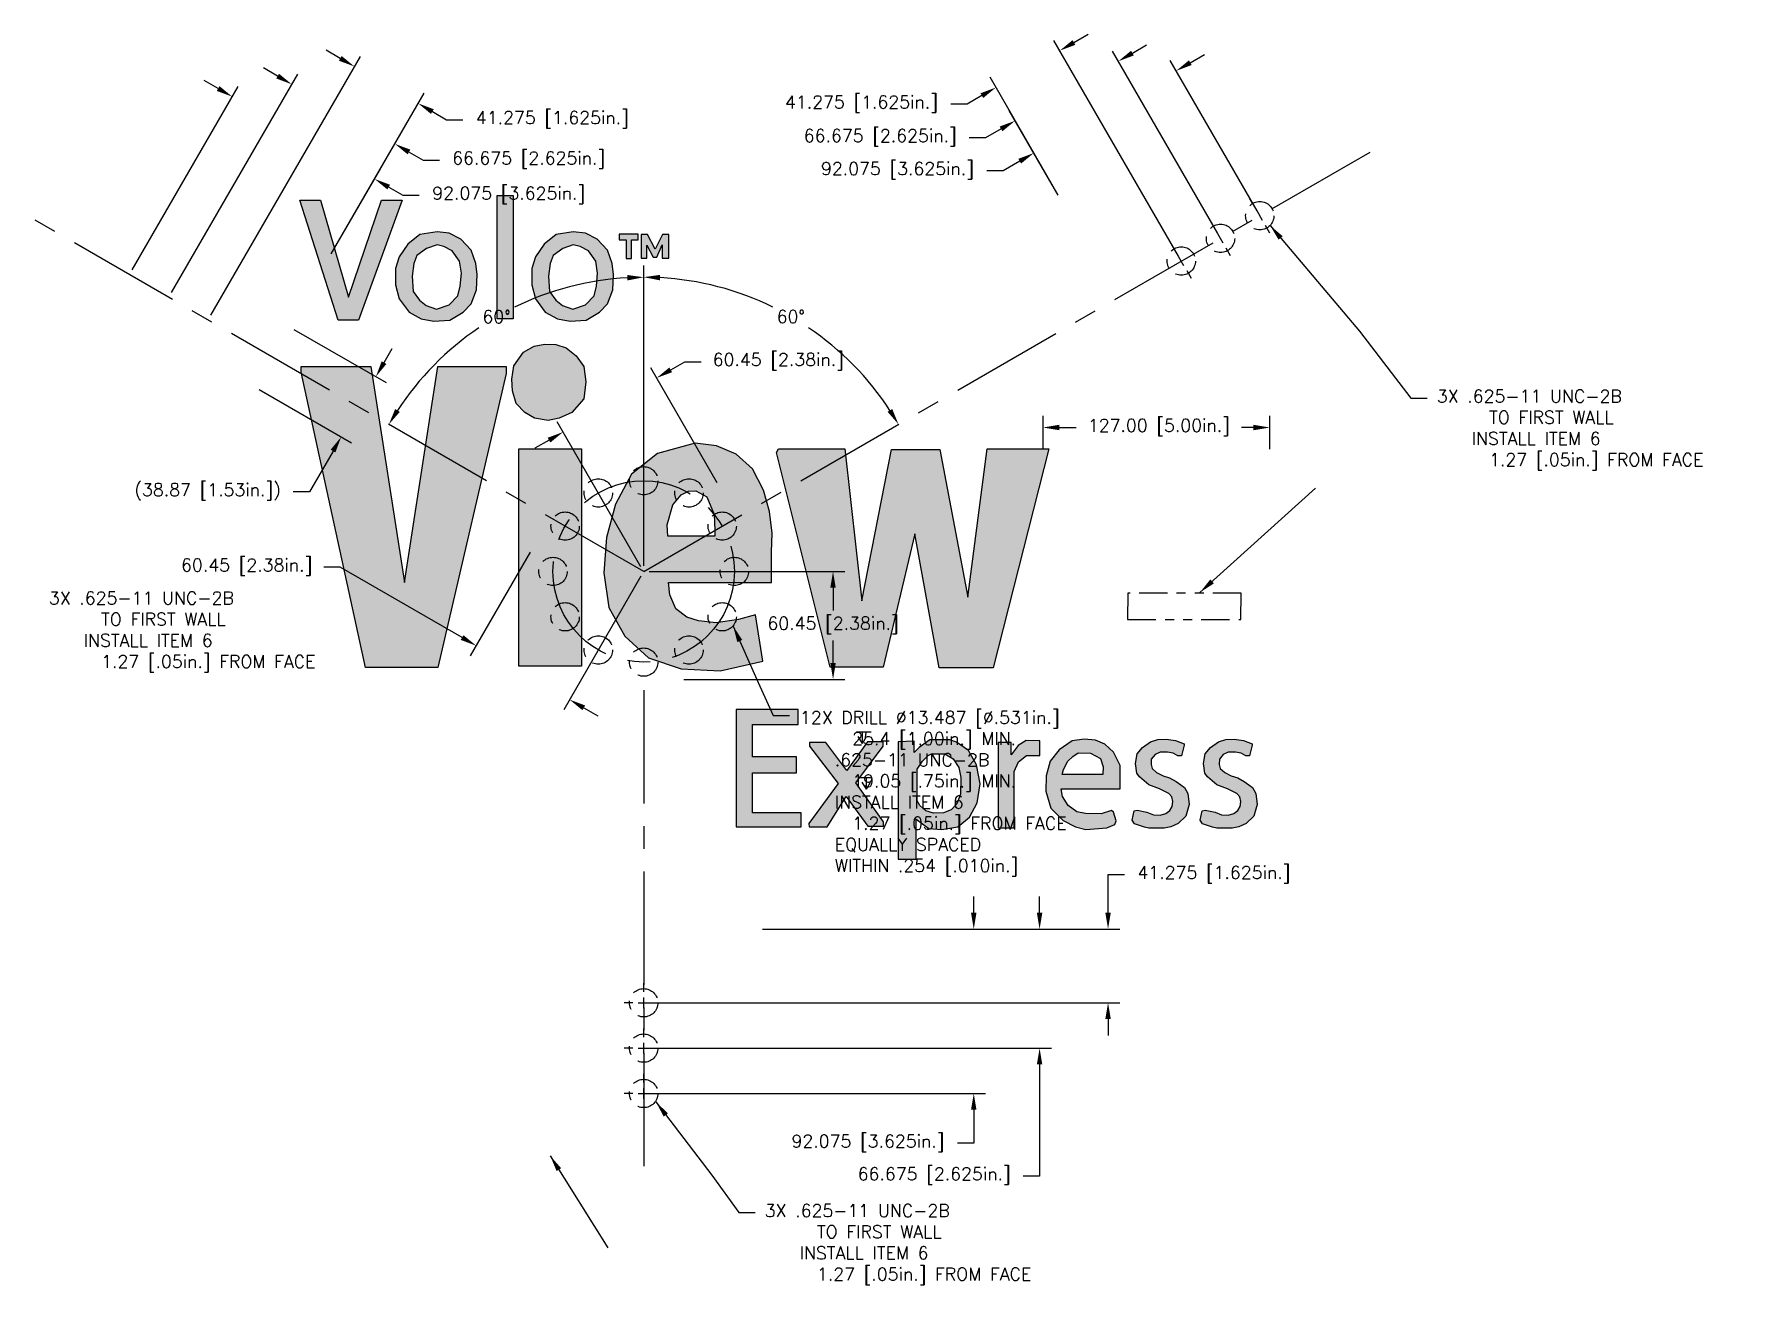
# Model space of a CAD drawing. Header units: inches. Extents: x 6.2 to 25.1, y 1.5 to 15.3.
import ezdxf

# ---------------------------------------------------------------- set-up
doc = ezdxf.new("R2010")
doc.units = ezdxf.units.IN
doc.header["$MEASUREMENT"] = 0
doc.linetypes.add('CENTER', pattern=[2, 1.25, -0.25, 0.25, -0.25])
doc.linetypes.add('PHANTOM', pattern=[2.5, 1.25, -0.25, 0.25, -0.25, 0.25, -0.25])
doc.layers.add('DIM', color=2, linetype='Continuous')
doc.styles.add('ROMANS', font='romans.shx')
doc.dimstyles.new('HALF', dxfattribs={"dimtxt": 0.14, "dimasz": 0.18, "dimexe": 0.13, "dimexo": 0.06, "dimgap": 0.06, "dimtad": 0, "dimtih": 1, "dimtoh": 1, "dimdec": 4, "dimlfac": 50.8, "dimzin": 4, "dimdsep": 46, "dimtxsty": 'ROMANS', "dimcen": -0.06, "dimadec": 0, "dimazin": 0, "dimtfac": 1, "dimtdec": 4, "dimtofl": 0, "dimtmove": 0, "dimatfit": 0, "dimfxl": 1, "dimtolj": 1, "dimtzin": 4, "dimarcsym": 0})

# ---------------------------------------------------------------- blocks, each defined once
blk = doc.blocks.new('*D39')
at = {"layer": 'DIM', "color": 0, "lineweight": -2}
for p, q in [((13.708, 10.315), (12.976, 11.582)), ((13.197, 11.56), (13.353, 11.65)), ((13.353, 11.65), (13.533, 11.65)), ((12.869, 9.389), (11.946, 10.987)), ((11.855, 10.785), (11.699, 10.695))]:
    blk.add_line(p, q, dxfattribs=at)
at = {"layer": 'DIM', "color": 0}
for points in [[(13.182, 11.586), (13.212, 11.534), (13.041, 11.47)], [(11.84, 10.811), (11.87, 10.759), (12.011, 10.875)]]:
    blk.add_solid(points, dxfattribs=at)
at = {"layer": 'DIM', "color": 0, "insert": (14.383, 11.65), "char_height": 0.14, "attachment_point": 5, "style": 'ROMANS'}
blk.add_mtext('\\A1;60.45 [2.38in.]', dxfattribs=at)
blk = doc.blocks.new('*D25')
at = {"layer": 'DIM', "color": 0, "lineweight": -2}
for p, q in [((11.647, 9.548), (10.987, 8.405)), ((9.55, 9.384), (9.37, 9.384)), ((10.896, 8.608), (9.55, 9.384)), ((12.869, 9.285), (12.017, 7.81)), ((12.238, 7.833), (12.394, 7.743))]:
    blk.add_line(p, q, dxfattribs=at)
at = {"layer": 'DIM', "color": 0}
for points in [[(10.911, 8.634), (10.881, 8.582), (11.052, 8.518)], [(12.253, 7.859), (12.223, 7.807), (12.082, 7.923)]]:
    blk.add_solid(points, dxfattribs=at)
at = {"layer": 'DIM', "color": 0, "insert": (8.52, 9.384), "char_height": 0.14, "attachment_point": 5, "style": 'ROMANS'}
blk.add_mtext('\\A1;60.45 [2.38in.]', dxfattribs=at)
blk = doc.blocks.new('*D26')
at = {"layer": 'DIM', "color": 0, "lineweight": -2}
for p, q in [((8.125, 12.162), (9.774, 15.017)), ((9.553, 14.995), (9.397, 15.085)), ((9.454, 12.838), (10.477, 14.611)), ((10.568, 14.408), (10.724, 14.318)), ((10.724, 14.318), (10.904, 14.318))]:
    blk.add_line(p, q, dxfattribs=at)
at = {"layer": 'DIM', "color": 0}
for points in [[(9.568, 15.021), (9.538, 14.969), (9.709, 14.905)], [(10.583, 14.434), (10.553, 14.382), (10.412, 14.498)]]:
    blk.add_solid(points, dxfattribs=at)
at = {"layer": 'DIM', "color": 0, "insert": (11.891, 14.318), "char_height": 0.14, "attachment_point": 5, "style": 'ROMANS'}
blk.add_mtext('\\A1;41.275 [1.625in.]', dxfattribs=at)
blk = doc.blocks.new('*D27')
at = {"layer": 'DIM', "color": 0, "lineweight": -2}
for p, q in [((7.692, 12.412), (9.083, 14.821)), ((8.862, 14.799), (8.706, 14.889)), ((9.454, 12.838), (10.22, 14.165)), ((10.311, 13.962), (10.467, 13.872)), ((10.467, 13.872), (10.647, 13.872))]:
    blk.add_line(p, q, dxfattribs=at)
at = {"layer": 'DIM', "color": 0}
for points in [[(8.877, 14.825), (8.847, 14.773), (9.018, 14.709)], [(10.326, 13.988), (10.296, 13.936), (10.155, 14.052)]]:
    blk.add_solid(points, dxfattribs=at)
at = {"layer": 'DIM', "color": 0, "insert": (11.63, 13.872), "char_height": 0.14, "attachment_point": 5, "style": 'ROMANS'}
blk.add_mtext('\\A1;66.675 [2.625in.]', dxfattribs=at)
blk = doc.blocks.new('*D28')
at = {"layer": 'DIM', "color": 0, "lineweight": -2}
blk.add_line((12.899, 9.397), (12.899, 12.711), dxfattribs=at)
for start, end in [(93.1798, 116.0638), (124.0992, 146.8202)]:
    blk.add_arc((12.899, 9.337), 3.244, start, end, dxfattribs=at)
at = {"layer": 'DIM', "color": 0}
for points in [[(12.718, 12.606), (12.72, 12.546), (12.899, 12.581)], [(10.209, 11.096), (10.158, 11.128), (10.089, 10.959)]]:
    blk.add_solid(points, dxfattribs=at)
at = {"layer": 'DIM', "color": 0, "insert": (11.277, 12.146), "char_height": 0.14, "attachment_point": 5, "style": 'ROMANS'}
blk.add_mtext('\\A1;60°', dxfattribs=at)
blk = doc.blocks.new('*D29')
at = {"layer": 'DIM', "color": 0, "lineweight": -2}
for p, q in [((9.042, 12.005), (10.058, 11.419)), ((10.035, 11.64), (10.125, 11.796)), ((8.66, 11.342), (9.675, 10.756)), ((9.473, 10.665), (9.212, 10.215)), ((9.212, 10.215), (9.032, 10.215))]:
    blk.add_line(p, q, dxfattribs=at)
at = {"layer": 'DIM', "color": 0}
for points in [[(10.009, 11.655), (10.061, 11.625), (9.945, 11.484)], [(9.447, 10.68), (9.499, 10.65), (9.563, 10.821)]]:
    blk.add_solid(points, dxfattribs=at)
at = {"layer": 'DIM', "color": 0, "insert": (8.089, 10.215), "char_height": 0.14, "attachment_point": 5, "style": 'ROMANS'}
blk.add_mtext('\\A1;(38.87 [1.53in.])', dxfattribs=at)
blk = doc.blocks.new('*D30')
at = {"layer": 'DIM', "color": 0, "lineweight": -2}
for p, q in [((7.259, 12.662), (8.427, 14.684)), ((8.206, 14.662), (8.05, 14.752)), ((9.454, 12.838), (9.996, 13.778)), ((10.087, 13.575), (10.243, 13.485)), ((10.243, 13.485), (10.423, 13.485))]:
    blk.add_line(p, q, dxfattribs=at)
at = {"layer": 'DIM', "color": 0}
for points in [[(8.221, 14.688), (8.191, 14.636), (8.362, 14.572)], [(10.102, 13.601), (10.072, 13.549), (9.931, 13.665)]]:
    blk.add_solid(points, dxfattribs=at)
at = {"layer": 'DIM', "color": 0, "insert": (11.41, 13.485), "char_height": 0.14, "attachment_point": 5, "style": 'ROMANS'}
blk.add_mtext('\\A1;92.075 [3.625in.]', dxfattribs=at)
blk = doc.blocks.new('*D40')
at = {"layer": 'DIM', "color": 0, "lineweight": -2}
blk.add_line((12.899, 9.397), (12.899, 12.712), dxfattribs=at)
for start, end in [(63.9348, 86.8214), (33.1786, 55.9023)]:
    blk.add_arc((12.899, 9.337), 3.245, start, end, dxfattribs=at)
at = {"layer": 'DIM', "color": 0}
for points in [[(13.078, 12.547), (13.079, 12.607), (12.899, 12.582)], [(15.64, 11.128), (15.589, 11.097), (15.709, 10.959)]]:
    blk.add_solid(points, dxfattribs=at)
at = {"layer": 'DIM', "color": 0, "insert": (14.521, 12.147), "char_height": 0.14, "attachment_point": 5, "style": 'ROMANS'}
blk.add_mtext('\\A1;60°', dxfattribs=at)
blk = doc.blocks.new('*D31')
at = {"layer": 'DIM', "color": 0, "lineweight": -2}
for p, q in [((18.02, 5.573), (18.02, 5.994)), ((18.02, 5.994), (18.2, 5.994)), ((14.209, 5.393), (18.15, 5.393)), ((12.959, 4.58), (18.15, 4.58)), ((18.02, 4.4), (18.02, 4.22))]:
    blk.add_line(p, q, dxfattribs=at)
at = {"layer": 'DIM', "color": 0}
for points in [[(17.99, 5.573), (18.05, 5.573), (18.02, 5.393)], [(17.99, 4.4), (18.05, 4.4), (18.02, 4.58)]]:
    blk.add_solid(points, dxfattribs=at)
at = {"layer": 'DIM', "color": 0, "insert": (19.187, 5.994), "char_height": 0.14, "attachment_point": 5, "style": 'ROMANS'}
blk.add_mtext('\\A1;41.275 [1.625in.]', dxfattribs=at)
blk = doc.blocks.new('*D32')
at = {"layer": 'DIM', "color": 0, "lineweight": -2}
for p, q in [((17.265, 5.573), (17.265, 5.753)), ((14.209, 5.393), (17.395, 5.393)), ((12.959, 4.08), (17.395, 4.08)), ((17.265, 3.9), (17.265, 2.67)), ((17.265, 2.67), (17.085, 2.67))]:
    blk.add_line(p, q, dxfattribs=at)
at = {"layer": 'DIM', "color": 0}
for points in [[(17.235, 5.573), (17.295, 5.573), (17.265, 5.393)], [(17.235, 3.9), (17.295, 3.9), (17.265, 4.08)]]:
    blk.add_solid(points, dxfattribs=at)
at = {"layer": 'DIM', "color": 0, "insert": (16.102, 2.67), "char_height": 0.14, "attachment_point": 5, "style": 'ROMANS'}
blk.add_mtext('\\A1;66.675 [2.625in.]', dxfattribs=at)
blk = doc.blocks.new('*D33')
at = {"layer": 'DIM', "color": 0, "lineweight": -2}
for p, q in [((16.539, 5.573), (16.539, 5.753)), ((14.209, 5.393), (16.669, 5.393)), ((12.959, 3.58), (16.669, 3.58)), ((16.539, 3.4), (16.539, 3.031)), ((16.539, 3.031), (16.359, 3.031))]:
    blk.add_line(p, q, dxfattribs=at)
at = {"layer": 'DIM', "color": 0}
for points in [[(16.509, 5.573), (16.569, 5.573), (16.539, 5.393)], [(16.509, 3.4), (16.569, 3.4), (16.539, 3.58)]]:
    blk.add_solid(points, dxfattribs=at)
at = {"layer": 'DIM', "color": 0, "insert": (15.372, 3.031), "char_height": 0.14, "attachment_point": 5, "style": 'ROMANS'}
blk.add_mtext('\\A1;92.075 [3.625in.]', dxfattribs=at)
blk = doc.blocks.new('*D34')
at = {"layer": 'DIM', "color": 0, "lineweight": -2}
for p, q in [((17.303, 10.685), (17.303, 11.054)), ((19.803, 10.685), (19.803, 11.054)), ((17.483, 10.924), (17.67, 10.924)), ((19.623, 10.924), (19.49, 10.924))]:
    blk.add_line(p, q, dxfattribs=at)
at = {"layer": 'DIM', "color": 0}
for points in [[(17.483, 10.954), (17.483, 10.894), (17.303, 10.924)], [(19.623, 10.954), (19.623, 10.894), (19.803, 10.924)]]:
    blk.add_solid(points, dxfattribs=at)
at = {"layer": 'DIM', "color": 0, "insert": (18.58, 10.924), "char_height": 0.14, "attachment_point": 5, "style": 'ROMANS'}
blk.add_mtext('\\A1;127.00 [5.00in.]', dxfattribs=at)
blk = doc.blocks.new('*D35')
at = {"layer": 'DIM', "color": 0, "lineweight": -2}
for p, q in [((19.663, 13.312), (18.706, 14.97)), ((18.927, 14.947), (19.083, 15.037)), ((17.469, 13.488), (17.137, 14.063)), ((17.046, 13.861), (16.864, 13.756)), ((16.864, 13.756), (16.684, 13.756))]:
    blk.add_line(p, q, dxfattribs=at)
at = {"layer": 'DIM', "color": 0}
for points in [[(18.912, 14.973), (18.942, 14.921), (18.771, 14.857)], [(17.031, 13.887), (17.061, 13.835), (17.202, 13.951)]]:
    blk.add_solid(points, dxfattribs=at)
at = {"layer": 'DIM', "color": 0, "insert": (15.697, 13.756), "char_height": 0.14, "attachment_point": 5, "style": 'ROMANS'}
blk.add_mtext('\\A1;92.075 [3.625in.]', dxfattribs=at)
blk = doc.blocks.new('*D36')
at = {"layer": 'DIM', "color": 0, "lineweight": -2}
for p, q in [((12.959, 9.337), (15.117, 9.337)), ((14.987, 9.157), (14.987, 8.908)), ((14.987, 8.327), (14.987, 8.575)), ((13.341, 8.147), (15.117, 8.147))]:
    blk.add_line(p, q, dxfattribs=at)
at = {"layer": 'DIM', "color": 0}
for points in [[(14.957, 9.157), (15.017, 9.157), (14.987, 9.337)], [(14.957, 8.327), (15.017, 8.327), (14.987, 8.147)]]:
    blk.add_solid(points, dxfattribs=at)
at = {"layer": 'DIM', "color": 0, "insert": (14.987, 8.742), "char_height": 0.14, "attachment_point": 5, "style": 'ROMANS'}
blk.add_mtext('\\A1;60.45 [2.38in.]', dxfattribs=at)
blk = doc.blocks.new('*D37')
at = {"layer": 'DIM', "color": 0, "lineweight": -2}
for p, q in [((18.797, 12.812), (17.423, 15.192)), ((17.644, 15.17), (17.8, 15.26)), ((17.469, 13.488), (16.719, 14.786)), ((16.628, 14.584), (16.466, 14.49)), ((16.466, 14.49), (16.286, 14.49))]:
    blk.add_line(p, q, dxfattribs=at)
at = {"layer": 'DIM', "color": 0}
for points in [[(17.629, 15.196), (17.659, 15.144), (17.488, 15.08)], [(16.613, 14.61), (16.643, 14.558), (16.784, 14.674)]]:
    blk.add_solid(points, dxfattribs=at)
at = {"layer": 'DIM', "color": 0, "insert": (15.3, 14.49), "char_height": 0.14, "attachment_point": 5, "style": 'ROMANS'}
blk.add_mtext('\\A1;41.275 [1.625in.]', dxfattribs=at)
blk = doc.blocks.new('*D38')
at = {"layer": 'DIM', "color": 0, "lineweight": -2}
for p, q in [((18.289, 15.053), (18.445, 15.143)), ((19.23, 13.062), (18.068, 15.075)), ((17.469, 13.488), (16.931, 14.419)), ((16.84, 14.217), (16.67, 14.119)), ((16.67, 14.119), (16.49, 14.119))]:
    blk.add_line(p, q, dxfattribs=at)
at = {"layer": 'DIM', "color": 0}
for points in [[(18.274, 15.079), (18.304, 15.027), (18.133, 14.963)], [(16.825, 14.243), (16.855, 14.191), (16.996, 14.307)]]:
    blk.add_solid(points, dxfattribs=at)
at = {"layer": 'DIM', "color": 0, "insert": (15.507, 14.119), "char_height": 0.14, "attachment_point": 5, "style": 'ROMANS'}
blk.add_mtext('\\A1;66.675 [2.625in.]', dxfattribs=at)

msp = doc.modelspace()

# ---------------------------------------------------------------- hatches: boundary and pattern name
h = msp.add_hatch(color=60)
h.paths.add_polyline_path([(11.382602, 11.520038), (11.382602, 11.596868), (10.629011, 11.596868), (10.259906, 9.21514), (9.890801, 11.596868), (9.121831, 11.596868), (9.121831, 11.535404), (9.829283, 8.277815), (10.629011, 8.277815)])
h.paths.add_polyline_path([(12.213089, 10.690275), (11.521016, 10.690275), (11.521016, 8.293181), (12.213089, 8.293181)])
h.paths.add_polyline_path([(12.262303, 11.426306), (12.237696, 11.598405), (12.154647, 11.715186), (12.043915, 11.804309), (11.930108, 11.841188), (11.810149, 11.844261), (11.690189, 11.819675), (11.573306, 11.755138), (11.46565, 11.604551), (11.444119, 11.457038), (11.450271, 11.327964), (11.493333, 11.18967), (11.588685, 11.088254), (11.693265, 11.02679), (11.843983, 11.002205), (11.967018, 11.02679), (12.105433, 11.088254), (12.237696, 11.241914)])
h.paths.add_polyline_path([(14.220084, 10.23392), (14.099238, 10.468695), (13.917968, 10.629683), (13.70313, 10.723593), (13.46815, 10.750424), (13.051901, 10.636391), (12.763212, 10.408324), (12.588656, 10.079639), (12.487951, 9.710708), (12.461096, 9.321653), (12.514806, 8.939306), (12.689362, 8.624037), (12.951196, 8.382555), (13.313735, 8.261813), (13.743412, 8.24169), (14.213371, 8.349015), (14.132806, 8.858812), (13.944823, 8.805149), (13.696416, 8.77161), (13.501719, 8.791733), (13.374159, 8.83198), (13.253312, 8.92589), (13.186175, 9.080171), (13.172748, 9.214327), (14.307362, 9.214327), (14.307362, 9.54972), (14.314076, 9.757663), (14.287221, 9.999145)])
h.paths.add_polyline_path([(13.219744, 10.072932), (13.313735, 10.180257), (13.3943, 10.220504), (13.474864, 10.227212), (13.595711, 10.160134), (13.676275, 9.965606), (13.682989, 9.791202), (13.682989, 9.724124), (13.166034, 9.724124), (13.15932, 9.851573)], flags=16)
h.paths.add_polyline_path([(15.888243, 9.750994), (16.156791, 8.275268), (16.75431, 8.275268), (17.365256, 10.690092), (16.687173, 10.690092), (16.472334, 9.053378), (16.163504, 10.683384), (15.633122, 10.683384), (15.304151, 9.013131), (15.116168, 10.690092), (14.384375, 10.690092), (14.364234, 10.649845), (14.955039, 8.281976), (15.539131, 8.281976)])
h.paths.add_polyline_path([(14.585463, 7.291895), (14.097552, 7.291895), (14.097552, 7.650218), (14.602144, 7.650218), (14.602144, 7.812713), (13.918234, 7.812713), (13.918234, 6.521083), (14.635505, 6.521083), (14.635505, 6.675246), (14.097552, 6.675246), (14.097552, 7.1169), (14.585463, 7.1169)])
h.paths.add_polyline_path([(14.906567, 7.450223), (14.727249, 7.450223), (14.727249, 7.408558), (15.044183, 7.000236), (14.718909, 6.558582), (14.723079, 6.521083), (14.923248, 6.521083), (15.131757, 6.854407), (15.369457, 6.529416), (15.544605, 6.529416), (15.544605, 6.575248), (15.240181, 7.004403), (15.540434, 7.408558), (15.540434, 7.458556), (15.365287, 7.458556), (15.140097, 7.141899)])
h.paths.add_polyline_path([(16.570336, 7.204707), (16.479243, 7.360731), (16.349109, 7.454996), (16.274283, 7.481), (16.056309, 7.481), (15.935936, 7.396487), (15.88063, 7.341228), (15.88063, 7.464747), (15.70495, 7.458246), (15.70495, 6.164548), (15.903403, 6.164548), (15.903403, 6.606616), (16.043296, 6.5026), (16.186443, 6.489598), (16.362123, 6.518852), (16.492256, 6.626119), (16.576843, 6.785393), (16.609376, 6.993425)])
h.paths.add_polyline_path([(15.913163, 7.15595), (15.974976, 7.243713), (16.036789, 7.308723), (16.072576, 7.324976), (16.218976, 7.324976), (16.310069, 7.269717), (16.375136, 7.175453), (16.394656, 7.064936), (16.391403, 6.879658), (16.352363, 6.772391), (16.290549, 6.707381), (16.205963, 6.674876), (16.095349, 6.671626), (16.010763, 6.69763), (15.945696, 6.756139), (15.913163, 6.808147)], flags=16)
h.paths.add_polyline_path([(16.985302, 7.129965), (17.034102, 7.237231), (17.121942, 7.305491), (17.268342, 7.305491), (17.268342, 7.468016), (17.115435, 7.471267), (17.027595, 7.416008), (16.952769, 7.315243), (16.952769, 7.451764), (16.806369, 7.451764), (16.806369, 6.50912), (16.985302, 6.50912)])
h.paths.add_polyline_path([(18.153248, 7.198225), (18.078422, 7.344497), (17.984075, 7.432261), (17.883222, 7.474517), (17.756342, 7.487519), (17.622955, 7.468016), (17.479809, 7.370501), (17.382209, 7.243732), (17.336662, 7.084458), (17.333409, 6.912181), (17.388715, 6.726903), (17.525355, 6.590382), (17.661995, 6.518871), (17.775862, 6.492867), (18.006849, 6.50912), (18.094689, 6.544875), (18.110955, 6.587131), (18.081675, 6.681396), (18.058902, 6.700899), (17.945035, 6.665143), (17.772609, 6.668394), (17.675009, 6.684646), (17.580662, 6.756157), (17.518849, 6.853672), (17.502582, 6.941436), (18.153248, 6.941436)])
h.paths.add_polyline_path([(17.512342, 7.09746), (17.528609, 7.152718), (17.577409, 7.243732), (17.632715, 7.29574), (17.691275, 7.337996), (17.824662, 7.334746), (17.935275, 7.272986), (17.964555, 7.181973), (17.961302, 7.09746)], flags=16)
h.paths.add_polyline_path([(18.556126, 7.119529), (18.505551, 7.164445), (18.494312, 7.206554), (18.497122, 7.265506), (18.539268, 7.318844), (18.595462, 7.344109), (18.674133, 7.344109), (18.738756, 7.33288), (18.789331, 7.304808), (18.828666, 7.302001), (18.859573, 7.422712), (18.859573, 7.436748), (18.764043, 7.473243), (18.660085, 7.487279), (18.570174, 7.484472), (18.488693, 7.459206), (18.398783, 7.39464), (18.342589, 7.324459), (18.322921, 7.22059), (18.33697, 7.111108), (18.367876, 7.071806), (18.469025, 6.981974), (18.587032, 6.939866), (18.690991, 6.886528), (18.724708, 6.852841), (18.733137, 6.799503), (18.727517, 6.746165), (18.70223, 6.70125), (18.657275, 6.667563), (18.595462, 6.650719), (18.5196, 6.653526), (18.449357, 6.681599), (18.342589, 6.704057), (18.308873, 6.695635), (18.286395, 6.594574), (18.311682, 6.552465), (18.365066, 6.535622), (18.42126, 6.515971), (18.469025, 6.504742), (18.558936, 6.504742), (18.637607, 6.504742), (18.710659, 6.518778), (18.79214, 6.55808), (18.876431, 6.63949), (18.912957, 6.765816), (18.898909, 6.889335), (18.862383, 6.953902), (18.823047, 6.984782), (18.769663, 7.021276), (18.69942, 7.060577), (18.629178, 7.083035)])
h.paths.add_polyline_path([(19.247311, 7.265506), (19.289456, 7.318844), (19.34565, 7.344109), (19.424322, 7.344109), (19.488945, 7.33288), (19.539519, 7.304808), (19.578855, 7.302001), (19.609762, 7.422712), (19.609762, 7.436748), (19.514232, 7.473243), (19.410273, 7.487279), (19.320363, 7.484472), (19.238882, 7.459206), (19.148972, 7.39464), (19.092778, 7.324459), (19.07311, 7.22059), (19.087158, 7.111108), (19.118065, 7.071806), (19.219214, 6.981974), (19.337221, 6.939866), (19.44118, 6.886528), (19.474896, 6.852841), (19.483326, 6.799503), (19.477706, 6.746165), (19.452419, 6.70125), (19.407464, 6.667563), (19.34565, 6.650719), (19.269789, 6.653526), (19.199546, 6.681599), (19.092778, 6.704057), (19.059061, 6.695635), (19.036584, 6.594574), (19.061871, 6.552465), (19.115255, 6.535622), (19.171449, 6.515971), (19.219214, 6.504742), (19.309124, 6.504742), (19.387796, 6.504742), (19.460848, 6.518778), (19.542329, 6.55808), (19.62662, 6.63949), (19.663146, 6.765816), (19.649098, 6.889335), (19.612572, 6.953902), (19.573236, 6.984782), (19.519852, 7.021276), (19.449609, 7.060577), (19.379367, 7.083035), (19.306315, 7.119529), (19.25574, 7.164445), (19.244501, 7.206554)])
h.paths.add_polyline_path([(11.458427, 13.483177), (11.283937, 13.483177), (11.283937, 12.122001), (11.458427, 12.122001)])
h.paths.add_polyline_path([(12.498655, 12.8797), (12.384565, 13.000395), (12.257053, 13.067448), (12.12283, 13.080859), (11.934918, 13.054038), (11.800695, 12.946753), (11.706739, 12.805941), (11.666472, 12.678541), (11.666472, 12.497498), (11.706739, 12.343276), (11.814117, 12.195759), (11.94834, 12.122001), (12.089275, 12.09518), (12.263764, 12.10859), (12.41141, 12.195759), (12.498655, 12.289633), (12.559055, 12.443855), (12.565766, 12.611488), (12.552344, 12.732183)])
h.paths.add_polyline_path([(11.901362, 12.819352), (12.008741, 12.899816), (12.12283, 12.940047), (12.196653, 12.919932), (12.290609, 12.872994), (12.371143, 12.759004), (12.391276, 12.624898), (12.377854, 12.484087), (12.351009, 12.376802), (12.257053, 12.276223), (12.116119, 12.229286), (12.00203, 12.269517), (11.928207, 12.329865), (11.861095, 12.423739), (11.847673, 12.591372), (11.867807, 12.732183)], flags=16)
h.paths.add_polyline_path([(10.995357, 12.8797), (10.881268, 13.000395), (10.753756, 13.067448), (10.619533, 13.080859), (10.431621, 13.054038), (10.297398, 12.946753), (10.203442, 12.805941), (10.163175, 12.678541), (10.163175, 12.497498), (10.203442, 12.343276), (10.31082, 12.195759), (10.445043, 12.122001), (10.585977, 12.09518), (10.760467, 12.10859), (10.908112, 12.195759), (10.995357, 12.289633), (11.055758, 12.443855), (11.062469, 12.611488), (11.049046, 12.732183)])
h.paths.add_polyline_path([(10.867845, 12.759004), (10.887979, 12.624898), (10.874557, 12.484087), (10.847712, 12.376802), (10.753756, 12.276223), (10.612822, 12.229286), (10.498732, 12.269517), (10.42491, 12.329865), (10.357798, 12.423739), (10.344376, 12.591372), (10.364509, 12.732183), (10.398065, 12.819352), (10.505443, 12.899816), (10.619533, 12.940047), (10.693356, 12.919932), (10.787312, 12.872994)], flags=16)
h.paths.add_polyline_path([(10.233642, 13.430075), (10.008494, 13.430075), (9.642628, 12.361553), (9.333049, 13.430075), (9.136044, 13.430075), (9.107901, 13.430075), (9.530054, 12.108482), (9.755202, 12.108482)])
h.paths.add_polyline_path([(12.836804, 13.054494), (12.629425, 13.054494), (12.629425, 12.993354), (12.704217, 12.993354), (12.704217, 12.789552), (12.765411, 12.789552), (12.765411, 12.995052), (12.836804, 12.995052)])
h.paths.add_polyline_path([(12.940493, 13.053712), (12.8708, 13.053474), (12.8708, 12.79023), (12.933694, 12.79023), (12.933694, 12.93459), (13.005087, 12.803817), (13.044183, 12.803817), (13.101977, 12.939685), (13.101977, 12.791929), (13.175069, 12.791929), (13.175069, 13.053474), (13.107076, 13.053474), (13.027184, 12.892131)])

# ---------------------------------------------------------------- linework, layer by layer
at = {"color": 60}
for points in [[(11.283937, 13.483177), (11.458427, 13.483177), (11.458427, 12.122001), (11.283937, 12.122001)], [(9.136044, 13.430075), (9.333049, 13.430075), (9.642628, 12.361553), (10.008494, 13.430075), (10.233642, 13.430075), (9.755202, 12.108482), (9.530054, 12.108482), (9.107901, 13.430075)], [(10.619533, 13.080859), (10.431621, 13.054038), (10.297398, 12.946753), (10.203442, 12.805941), (10.163175, 12.678541), (10.163175, 12.497498), (10.203442, 12.343276), (10.31082, 12.195759), (10.445043, 12.122001), (10.585977, 12.09518), (10.760467, 12.10859), (10.908112, 12.195759), (10.995357, 12.289633), (11.055758, 12.443855), (11.062469, 12.611488), (11.049046, 12.732183), (10.995357, 12.8797), (10.881268, 13.000395), (10.753756, 13.067448)], [(12.12283, 13.080859), (11.934918, 13.054038), (11.800695, 12.946753), (11.706739, 12.805941), (11.666472, 12.678541), (11.666472, 12.497498), (11.706739, 12.343276), (11.814117, 12.195759), (11.94834, 12.122001), (12.089275, 12.09518), (12.263764, 12.10859), (12.41141, 12.195759), (12.498655, 12.289633), (12.559055, 12.443855), (12.565766, 12.611488), (12.552344, 12.732183), (12.498655, 12.8797), (12.384565, 13.000395), (12.257053, 13.067448)], [(10.619533, 12.940047), (10.505443, 12.899816), (10.398065, 12.819352), (10.364509, 12.732183), (10.344376, 12.591372), (10.357798, 12.423739), (10.42491, 12.329865), (10.498732, 12.269517), (10.612822, 12.229286), (10.753756, 12.276223), (10.847712, 12.376802), (10.874557, 12.484087), (10.887979, 12.624898), (10.867845, 12.759004), (10.787312, 12.872994), (10.693356, 12.919932)], [(12.12283, 12.940047), (12.008741, 12.899816), (11.901362, 12.819352), (11.867807, 12.732183), (11.847673, 12.591372), (11.861095, 12.423739), (11.928207, 12.329865), (12.00203, 12.269517), (12.116119, 12.229286), (12.257053, 12.276223), (12.351009, 12.376802), (12.377854, 12.484087), (12.391276, 12.624898), (12.371143, 12.759004), (12.290609, 12.872994), (12.196653, 12.919932)], [(12.629425, 13.054494), (12.629425, 12.993354), (12.704217, 12.993354), (12.704217, 12.789552), (12.765411, 12.789552), (12.765411, 12.995052), (12.836804, 12.995052), (12.836804, 13.054494)], [(12.8708, 13.053474), (12.8708, 12.79023), (12.933694, 12.79023), (12.933694, 12.93459), (13.005087, 12.803817), (13.044183, 12.803817), (13.101977, 12.939685), (13.101977, 12.791929), (13.175069, 12.791929), (13.175069, 13.053474), (13.107076, 13.053474), (13.027184, 12.892131), (12.940493, 13.053712)], [(11.810149, 11.844261), (11.930108, 11.841188), (12.043915, 11.804309), (12.154647, 11.715186), (12.237696, 11.598405), (12.262303, 11.426306), (12.237696, 11.241914), (12.105433, 11.088254), (11.967018, 11.02679), (11.843983, 11.002205), (11.693265, 11.02679), (11.588685, 11.088254), (11.493333, 11.18967), (11.450271, 11.327964), (11.444119, 11.457038), (11.46565, 11.604551), (11.573306, 11.755138), (11.690189, 11.819675)], [(9.121831, 11.596868), (9.890801, 11.596868), (10.259906, 9.21514), (10.629011, 11.596868), (11.382602, 11.596868), (11.382602, 11.520038), (10.629011, 8.277815), (9.829283, 8.277815), (9.121831, 11.535404)], [(11.521016, 10.690275), (12.213089, 10.690275), (12.213089, 8.293181), (11.521016, 8.293181)], [(13.46815, 10.750424), (13.051901, 10.636391), (12.763212, 10.408324), (12.588656, 10.079639), (12.487951, 9.710708), (12.461096, 9.321653), (12.514806, 8.939306), (12.689362, 8.624037), (12.951196, 8.382555), (13.313735, 8.261813), (13.743412, 8.24169), (14.213371, 8.349015), (14.132806, 8.858812), (13.944823, 8.805149), (13.696416, 8.77161), (13.501719, 8.791733), (13.374159, 8.83198), (13.253312, 8.92589), (13.186175, 9.080171), (13.172748, 9.214327), (14.307362, 9.214327), (14.307362, 9.54972), (14.314076, 9.757663), (14.287221, 9.999145), (14.220084, 10.23392), (14.099238, 10.468695), (13.917968, 10.629683), (13.70313, 10.723593)], [(14.384375, 10.690092), (15.116168, 10.690092), (15.304151, 9.013131), (15.633122, 10.683384), (16.163504, 10.683384), (16.472334, 9.053378), (16.687173, 10.690092), (17.365256, 10.690092), (16.75431, 8.275268), (16.156791, 8.275268), (15.888243, 9.750994), (15.539131, 8.281976), (14.955039, 8.281976), (14.364234, 10.649845)], [(13.682989, 9.724124), (13.166034, 9.724124), (13.15932, 9.851573), (13.219744, 10.072932), (13.313735, 10.180257), (13.3943, 10.220504), (13.474864, 10.227212), (13.595711, 10.160134), (13.676275, 9.965606), (13.682989, 9.791202)], [(14.593803, 7.812713), (13.918234, 7.812713), (13.918234, 6.521083), (14.635505, 6.521083), (14.635505, 6.675246), (14.097552, 6.675246), (14.097552, 7.1169), (14.585463, 7.1169), (14.585463, 7.291895), (14.097552, 7.291895), (14.097552, 7.650218), (14.602144, 7.650218), (14.602144, 7.812713)], [(14.906567, 7.450223), (14.727249, 7.450223), (14.727249, 7.408558), (15.044183, 7.000236), (14.718909, 6.558582), (14.723079, 6.521083), (14.923248, 6.521083), (15.131757, 6.854407), (15.369457, 6.529416), (15.544605, 6.529416), (15.544605, 6.575248), (15.240181, 7.004403), (15.540434, 7.408558), (15.540434, 7.458556), (15.365287, 7.458556), (15.140097, 7.141899)], [(15.70495, 7.458246), (15.70495, 6.164548), (15.903403, 6.164548), (15.903403, 6.606616), (16.043296, 6.5026), (16.186443, 6.489598), (16.362123, 6.518852), (16.492256, 6.626119), (16.576843, 6.785393), (16.609376, 6.993425), (16.570336, 7.204707), (16.479243, 7.360731), (16.349109, 7.454996), (16.274283, 7.481), (16.056309, 7.481), (15.935936, 7.396487), (15.88063, 7.341228), (15.88063, 7.464747)], [(17.268342, 7.468016), (17.115435, 7.471267), (17.027595, 7.416008), (16.952769, 7.315243), (16.952769, 7.451764), (16.806369, 7.451764), (16.806369, 6.50912), (16.985302, 6.50912), (16.985302, 7.129965), (17.034102, 7.237231), (17.121942, 7.305491), (17.268342, 7.305491)], [(17.502582, 6.941436), (18.153248, 6.941436), (18.153248, 7.198225), (18.078422, 7.344497), (17.984075, 7.432261), (17.883222, 7.474517), (17.756342, 7.487519), (17.622955, 7.468016), (17.479809, 7.370501), (17.382209, 7.243732), (17.336662, 7.084458), (17.333409, 6.912181), (17.388715, 6.726903), (17.525355, 6.590382), (17.661995, 6.518871), (17.775862, 6.492867), (18.006849, 6.50912), (18.094689, 6.544875), (18.110955, 6.587131), (18.081675, 6.681396), (18.058902, 6.700899), (17.945035, 6.665143), (17.772609, 6.668394), (17.675009, 6.684646), (17.580662, 6.756157), (17.518849, 6.853672)], [(18.859573, 7.422712), (18.828666, 7.302001), (18.789331, 7.304808), (18.738756, 7.33288), (18.674133, 7.344109), (18.595462, 7.344109), (18.539268, 7.318844), (18.497122, 7.265506), (18.494312, 7.206554), (18.505551, 7.164445), (18.556126, 7.119529), (18.629178, 7.083035), (18.69942, 7.060577), (18.769663, 7.021276), (18.823047, 6.984782), (18.862383, 6.953902), (18.898909, 6.889335), (18.912957, 6.765816), (18.876431, 6.63949), (18.79214, 6.55808), (18.710659, 6.518778), (18.637607, 6.504742), (18.558936, 6.504742), (18.469025, 6.504742), (18.42126, 6.515971), (18.365066, 6.535622), (18.311682, 6.552465), (18.286395, 6.594574), (18.308873, 6.695635), (18.342589, 6.704057), (18.449357, 6.681599), (18.5196, 6.653526), (18.595462, 6.650719), (18.657275, 6.667563), (18.70223, 6.70125), (18.727517, 6.746165), (18.733137, 6.799503), (18.724708, 6.852841), (18.690991, 6.886528), (18.587032, 6.939866), (18.469025, 6.981974), (18.367876, 7.071806), (18.33697, 7.111108), (18.322921, 7.22059), (18.342589, 7.324459), (18.398783, 7.39464), (18.488693, 7.459206), (18.570174, 7.484472), (18.660085, 7.487279), (18.764043, 7.473243), (18.859573, 7.436748)], [(19.609762, 7.422712), (19.578855, 7.302001), (19.539519, 7.304808), (19.488945, 7.33288), (19.424322, 7.344109), (19.34565, 7.344109), (19.289456, 7.318844), (19.247311, 7.265506), (19.244501, 7.206554), (19.25574, 7.164445), (19.306315, 7.119529), (19.379367, 7.083035), (19.449609, 7.060577), (19.519852, 7.021276), (19.573236, 6.984782), (19.612572, 6.953902), (19.649098, 6.889335), (19.663146, 6.765816), (19.62662, 6.63949), (19.542329, 6.55808), (19.460848, 6.518778), (19.387796, 6.504742), (19.309124, 6.504742), (19.219214, 6.504742), (19.171449, 6.515971), (19.115255, 6.535622), (19.061871, 6.552465), (19.036584, 6.594574), (19.059061, 6.695635), (19.092778, 6.704057), (19.199546, 6.681599), (19.269789, 6.653526), (19.34565, 6.650719), (19.407464, 6.667563), (19.452419, 6.70125), (19.477706, 6.746165), (19.483326, 6.799503), (19.474896, 6.852841), (19.44118, 6.886528), (19.337221, 6.939866), (19.219214, 6.981974), (19.118065, 7.071806), (19.087158, 7.111108), (19.07311, 7.22059), (19.092778, 7.324459), (19.148972, 7.39464), (19.238882, 7.459206), (19.320363, 7.484472), (19.410273, 7.487279), (19.514232, 7.473243), (19.609762, 7.436748)], [(16.072576, 7.324976), (16.218976, 7.324976), (16.310069, 7.269717), (16.375136, 7.175453), (16.394656, 7.064936), (16.391403, 6.879658), (16.352363, 6.772391), (16.290549, 6.707381), (16.205963, 6.674876), (16.095349, 6.671626), (16.010763, 6.69763), (15.945696, 6.756139), (15.913163, 6.808147), (15.913163, 7.15595), (15.974976, 7.243713), (16.036789, 7.308723)], [(17.961302, 7.09746), (17.512342, 7.09746), (17.528609, 7.152718), (17.577409, 7.243732), (17.632715, 7.29574), (17.691275, 7.337996), (17.824662, 7.334746), (17.935275, 7.272986), (17.964555, 7.181973)]]:
    msp.add_lwpolyline(points, close=True, dxfattribs=at)
at = {"layer": 'DIM', "color": 251, "linetype": 'CENTER'}
for p, q in [((12.898707, 9.336807), (20.942239, 13.980742)), ((12.898707, 9.336807), (6.178667, 13.216624)), ((12.898707, 8.026807), (12.898707, 2.694524))]:
    msp.add_line(p, q, dxfattribs=at)
at = {"layer": 'DIM', "color": 251}
for p, q in [((19.633415, 13.363656), (19.58529, 13.447011)), ((19.723415, 13.207772), (19.663415, 13.311695)), ((19.200403, 13.113656), (19.152278, 13.197011)), ((19.290403, 12.957772), (19.230403, 13.061695)), ((19.753415, 13.15581), (19.80154, 13.072455)), ((18.76739, 12.863656), (18.719265, 12.947011)), ((19.320403, 12.90581), (19.368528, 12.822455)), ((18.85739, 12.707772), (18.79739, 12.811695)), ((18.88739, 12.65581), (18.935515, 12.572455)), ((15.245274, 7.568469), (15.375274, 7.568469)), ((15.310274, 7.438469), (15.265241, 7.516469)), ((15.310274, 7.438469), (15.310274, 7.568469)), ((15.310274, 7.438469), (15.355307, 7.516469)), ((15.28929, 7.066067), (15.41929, 7.066067)), ((15.35429, 6.936067), (15.309257, 7.014067)), ((15.35429, 6.936067), (15.35429, 7.066067)), ((15.35429, 6.936067), (15.399324, 7.014067)), ((12.898707, 4.700161), (12.898707, 4.796411)), ((12.778707, 4.580161), (12.682457, 4.580161)), ((12.838707, 4.580161), (12.958707, 4.580161)), ((12.898707, 4.520161), (12.898707, 4.640161)), ((13.018707, 4.580161), (13.114957, 4.580161)), ((12.898707, 4.460161), (12.898707, 4.363911)), ((12.898707, 4.200161), (12.898707, 4.296411)), ((12.778707, 4.080161), (12.682457, 4.080161)), ((12.838707, 4.080161), (12.958707, 4.080161)), ((12.898707, 4.020161), (12.898707, 4.140161)), ((13.018707, 4.080161), (13.114957, 4.080161)), ((12.898707, 3.960161), (12.898707, 3.863911)), ((12.898707, 3.700161), (12.898707, 3.796411)), ((12.898707, 3.520161), (12.898707, 3.640161)), ((12.778707, 3.580161), (12.682457, 3.580161)), ((12.838707, 3.580161), (12.958707, 3.580161)), ((12.898707, 3.460161), (12.898707, 3.363911)), ((13.018707, 3.580161), (13.114957, 3.580161))]:
    msp.add_line(p, q, dxfattribs=at)
at = {"layer": 'DIM', "color": 251, "linetype": 'PHANTOM', "ltscale": 0.25}
msp.add_lwpolyline([(18.23595, 8.808674), (19.485424, 8.808674), (19.488364, 9.098343), (18.238891, 9.098343)], close=True, dxfattribs=at)
at = {"layer": 'DIM', "color": 251, "linetype": 'CENTER', "ltscale": 0.25}
for centre in [(19.693415, 13.259733), (19.260403, 13.009733), (18.82739, 12.759733), (12.898707, 10.336807), (12.398707, 10.202832), (13.398707, 10.202832), (12.032682, 9.836807), (13.764733, 9.836807), (11.898707, 9.336807), (13.898707, 9.336807), (12.032682, 8.836807), (13.764733, 8.836807), (12.398707, 8.470781), (13.398707, 8.470781), (12.898707, 8.336807), (12.898707, 4.580161), (12.898707, 4.080161), (12.898707, 3.580161)]:
    msp.add_circle(centre, 0.15625, dxfattribs=at)
at = {"layer": 'DIM', "color": 251, "linetype": 'CENTER'}
msp.add_circle((12.898707, 9.336807), 1, dxfattribs=at)

# ---------------------------------------------------------------- texts
at = {"layer": 'DIM', "color": 251, "char_height": 0.14, "attachment_point": 4, "style": 'ROMANS'}
for s, insert in [('3X .625-11 UNC-2B\\P      TO FIRST WALL\\P    INSTALL ITEM 6\\P      1.27 [.05in.] FROM FACE', (21.645952, 10.896159)), ('3X .625-11 UNC-2B\\P      TO FIRST WALL\\P    INSTALL ITEM 6\\P      1.27 [.05in.] FROM FACE', (6.339258, 8.669859)), ('12X DRILL %%c13.487 [%%c.531in.]\\P      25.4 [1.00in.] MIN.\\P    .625-11 UNC-2B\\P      19.05 [.75in.] MIN.\\P    INSTALL ITEM 6\\P      1.27 [.05in.] FROM FACE\\P    EQUALLY SPACED\\P    WITHIN .254 [.010in.]', (14.62275, 6.88622)), ('3X .625-11 UNC-2B\\P      TO FIRST WALL\\P    INSTALL ITEM 6\\P      1.27 [.05in.] FROM FACE', (14.233844, 1.915172))]:
    msp.add_mtext(s, dxfattribs=dict(at, insert=insert))

# ---------------------------------------------------------------- dimensions: what is measured, and where the dimension line sits
at = {"layer": 'DIM', "color": 251}
for base, p1, p2, angle, override, picture, middle in [((16.784192, 14.673656), (18.82739, 12.759733), (17.498744, 13.436015), 30, {"dimdec": 3, "dimtdec": 3}, '*D37', (15.299527, 14.49006)), ((16.996081, 14.306654), (19.260403, 13.009733), (17.498744, 13.436015), 30, {"dimdec": 3, "dimtdec": 3}, '*D38', (15.506927, 14.118541)), ((9.708655, 14.904566), (9.423903, 12.786362), (8.095257, 12.11008), 330, {"dimdec": 3, "dimtdec": 3}, '*D26', (11.890736, 14.318316)), ((17.201574, 13.950729), (19.693415, 13.259733), (17.498744, 13.436015), 30, {"dimdec": 3, "dimtdec": 3}, '*D35', (15.697044, 13.755663)), ((9.018183, 14.708634), (9.423903, 12.786362), (7.662244, 12.36008), 330, {"dimdec": 3, "dimtdec": 3}, '*D27', (11.629944, 13.872384)), ((8.361681, 14.57154), (9.423903, 12.786362), (7.229232, 12.61008), 330, {"dimdec": 3, "dimtdec": 3}, '*D30', (11.409788, 13.48529)), ((13.041299, 11.46983), (12.898707, 9.336807), (13.737966, 10.263168), 30, {"dimdec": 2, "dimtdec": 2}, '*D39', (14.383068, 11.64983)), ((11.051623, 8.517562), (12.898707, 9.336807), (11.676826, 9.600446), 330, {"dimdec": 2, "dimtdec": 2}, '*D25', (8.520097, 9.384468)), ((18.020497, 4.580161), (14.148707, 5.392661), (12.898707, 4.580161), 90, {"dimdec": 3, "dimtdec": 3}, '*D31', (19.187164, 5.994239)), ((17.265219, 4.080161), (14.148707, 5.392661), (12.898707, 4.080161), 90, {"dimdec": 3, "dimtdec": 3}, '*D32', (16.101886, 2.670317)), ((16.538777, 3.580161), (14.148707, 5.392661), (12.898707, 3.580161), 90, {"dimdec": 3, "dimtdec": 3}, '*D33', (15.37211, 3.030737))]:
    dim = msp.add_linear_dim(base=base, p1=p1, p2=p2, angle=angle, dimstyle='HALF', override=override, dxfattribs=at)
    dim.commit()
    dim.dimension.update_dxf_attribs({"geometry": picture, "text_midpoint": middle, "dimtype": 160})
for base, line2, picture, middle in [((14.984544, 11.82261), ((12.898707, 9.336807), (20.942239, 13.980742)), '*D40', (14.5212, 12.147047)), ((11.789255, 12.385001), ((12.898707, 9.336807), (6.178667, 13.216624)), '*D28', (11.276797, 12.146038))]:
    dim = msp.add_angular_dim_2l(base=base, line1=((12.898707, 8.026807), (12.898707, 2.694524)), line2=line2, dimstyle='HALF', override={"dimdec": 0, "dimtdec": 0}, dxfattribs=at)
    dim.commit()
    dim.dimension.update_dxf_attribs({"geometry": picture, "text_midpoint": middle})
dim = msp.add_linear_dim(base=(9.562535, 10.821133), p1=(8.990214, 12.035191), p2=(8.607592, 11.372469), angle=240, text='(<>)', dimstyle='HALF', override={"dimdec": 2, "dimtdec": 2}, dxfattribs=at)
dim.commit()
dim.dimension.update_dxf_attribs({"geometry": '*D29', "text_midpoint": (8.089138, 10.214805), "dimtype": 161})
dim = msp.add_linear_dim(base=(19.803261, 10.923788), p1=(17.303261, 10.624728), p2=(19.803261, 10.624728), dimstyle='HALF', override={"dimdec": 2, "dimtdec": 2}, dxfattribs=at)
dim.commit()
dim.dimension.update_dxf_attribs({"geometry": '*D34', "text_midpoint": (18.580389, 10.923788), "dimtype": 160})
dim = msp.add_linear_dim(base=(14.986902, 8.146807), p1=(12.898707, 9.336807), p2=(13.28133, 8.146807), angle=90, dimstyle='HALF', override={"dimdec": 2, "dimtdec": 2}, dxfattribs=at)
dim.commit()
dim.dimension.update_dxf_attribs({"geometry": '*D36', "text_midpoint": (14.986902, 8.741807)})

# ---------------------------------------------------------------- leaders
at = {"layer": 'DIM', "color": 251, "annotation_type": 0, "has_hookline": 1, "hookline_direction": 0, "text_width": 3.506667}
for points in [[(19.806768, 13.152192), (20.79218, 11.986245), (21.360322, 11.24818), (21.540322, 11.24818)], [(13.885773, 8.734781), (14.160064, 8.112876), (14.325801, 7.749499), (14.505801, 7.749499)], [(13.034198, 3.486276), (13.651288, 2.678558), (13.948215, 2.267194), (14.128215, 2.267194)]]:
    msp.add_leader(points, dimstyle='HALF', override={"dimdec": 2, "dimtdec": 2}, dxfattribs=at)
at = {"layer": 'DIM', "color": 251}
for points in [[(19.03401, 9.105913), (20.306097, 10.256388)], [(11.868143, 2.892661), (12.503752, 1.878416)]]:
    msp.add_leader(points, dimstyle='HALF', override={"dimdec": 3, "dimtdec": 3}, dxfattribs=at)

doc.saveas('drawing.dxf')
